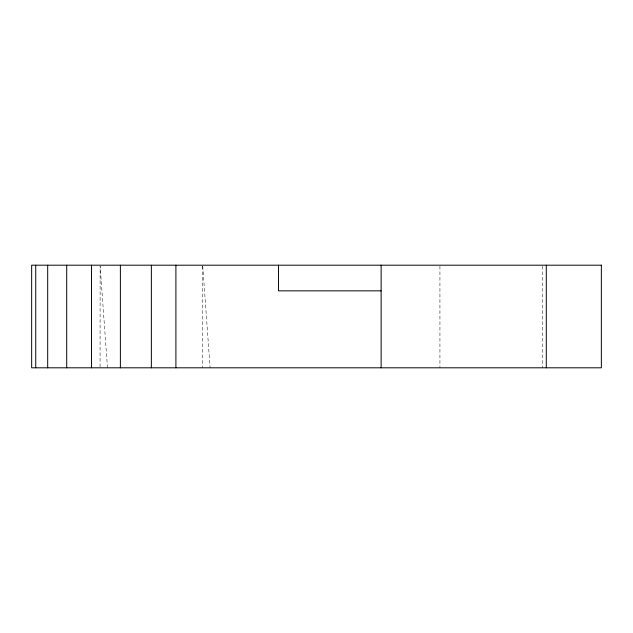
<?xml version="1.0" encoding="UTF-8"?>
<svg xmlns="http://www.w3.org/2000/svg" width="633" height="633" viewBox="0 0 633 633"><rect width="100%" height="100%" fill="white"/><g stroke="black" fill="none" stroke-linecap="round" stroke-linejoin="round"><path stroke-width="0.47" stroke-dasharray="3.17 2.37" d="M202.742 266.169L210.109 367.805M107.491 367.805L100.133 266.169L100.061 366.824M542.544 266.176L542.544 367.805M439.935 266.176L439.935 367.805M202.671 266.176L202.671 367.805"/><path stroke-width="0.95" d="M381.129 290.848L278.512 290.848L278.512 265.195M546.295 265.195L546.295 367.805M381.129 265.195L381.129 367.805M175.903 265.195L175.903 367.805M151.366 265.195L151.366 367.805M120.381 265.195L120.381 367.805M91.508 265.195L91.508 367.805M66.71 265.195L66.71 367.805M47.689 265.195L47.689 367.805M35.733 265.195L35.733 367.805M601.35 265.195L31.65 265.195L31.65 367.805L601.35 367.805L601.35 265.195"/></g></svg>
